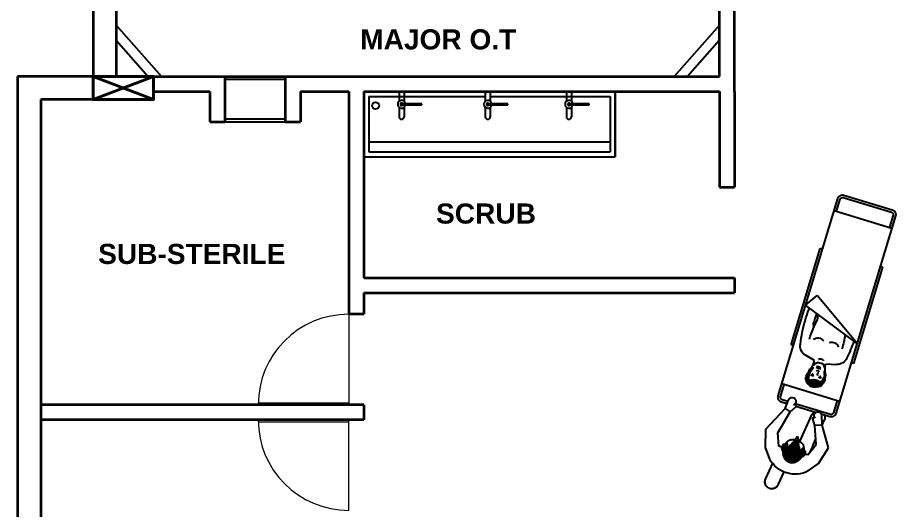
# Model space of a CAD drawing. Header units: inches. Extents: x -17070 to 527, y 504 to 2398.
# Drawn here: x -10488.4 to -10479.64, y 526.78 to 531.67 of the extents above; entities that cross this region are included whole.
import ezdxf

# ---------------------------------------------------------------- set-up
doc = ezdxf.new("R2010")
doc.units = ezdxf.units.IN
doc.linetypes.add('HIDDEN', pattern=[9.525, 6.35, -3.175])
for name, color, linetype in [('15', 7, 'HIDDEN'), ('DOOR', 5, 'Continuous'), ('elevation', 7, 'Continuous'), ('PARTITION', 40, 'Continuous')]:
    doc.layers.add(name, color=color, linetype=linetype)
for name, color, linetype, lineweight in [('COL', 5, 'Continuous', 40), ('ELE-1', 105, 'Continuous', 40), ('section', 1, 'Continuous', 35), ('wall', 7, 'Continuous', 30)]:
    doc.layers.add(name, color=color, linetype=linetype, lineweight=lineweight)
doc.styles.add('ROMANC', font='arialbd.ttf', dxfattribs={"height": 0.35})

# ---------------------------------------------------------------- blocks, each defined once
blk = doc.blocks.new('HEAD')
for p, q in [((-1.48, 1), (-1.4, 1.21)), ((-1.4, 1.21), (-1.27, 1.42)), ((-1.27, 1.42), (-1.08, 1.63)), ((-1.08, 1.63), (-0.88, 1.71)), ((-0.88, 1.71), (-0.67, 1.79)), ((-0.67, 1.79), (-0.45, 1.86)), ((-0.45, 1.86), (-0.24, 1.94)), ((-0.24, 1.94), (-0.03, 1.98)), ((-0.03, 1.98), (0.18, 2)), ((0.18, 2), (0.38, 2)), ((0.38, 2), (0.59, 1.92)), ((0.59, 1.92), (0.8, 1.81)), ((0.73, 1.18), (0.94, 1.26)), ((0.8, 1.81), (1.01, 1.73)), ((0.94, 1.26), (1.15, 1.24)), ((0.95, 1.26), (1.1, 1.05)), ((1.01, 1.73), (1.22, 1.64)), ((1.15, 1.24), (1.18, 1.24)), ((1.22, 1.64), (1.41, 1.43)), ((1.41, 1.43), (1.57, 1.22)), ((1.57, 1.22), (1.64, 1.02)), ((-1.57, 0.59), (-1.55, 0.8)), ((-1.51, 0.38), (-1.57, 0.59)), ((-1.55, 0.8), (-1.48, 1)), ((-1.47, 0.17), (-1.51, 0.38)), ((-1.44, -0.03), (-1.47, 0.17)), ((-1.33, 0.25), (-1.25, 0.46)), ((-1.3, 0.05), (-1.33, 0.25)), ((-1.18, -0.16), (-1.3, 0.05)), ((-1.25, 0.46), (-1.18, 0.67)), ((-1.18, 0.67), (-1.14, 0.88)), ((-1.14, 0.88), (-0.93, 0.99)), ((-0.95, 0.43), (-0.74, 0.49)), ((-0.93, 0.99), (-0.73, 0.98)), ((-0.74, 0.49), (-0.53, 0.5)), ((-0.73, 0.98), (-0.52, 0.96)), ((-0.53, 0.5), (-0.39, 0.47)), ((-0.52, 0.96), (-0.31, 0.96)), ((-0.31, 0.96), (-0.1, 0.97)), ((-0.22, 0.31), (-0.07, 0.1)), ((-0.07, 0.1), (-0.11, -0.1)), ((-0.1, 0.97), (0.11, 0.98)), ((0.11, 0.98), (0.31, 1.03)), ((0.31, 1.03), (0.52, 1.09)), ((0.43, 0.45), (0.64, 0.5)), ((0.52, 1.09), (0.73, 1.18)), ((0.64, 0.5), (0.85, 0.5)), ((0.85, 0.5), (0.95, 0.47)), ((1.1, 1.05), (1.19, 0.84)), ((1.18, 0.01), (1.1, -0.2)), ((1.19, 0.22), (1.18, 0.01)), ((1.19, 0.84), (1.22, 0.64)), ((1.22, 0.43), (1.19, 0.22)), ((1.22, 0.64), (1.22, 0.43)), ((1.32, 0.13), (1.23, 0)), ((1.53, 0.29), (1.32, 0.13)), ((1.49, 0.18), (1.46, -0.02)), ((1.6, 0.39), (1.49, 0.18)), ((1.64, 0.6), (1.6, 0.39)), ((1.64, 1.02), (1.68, 0.81)), ((1.68, 0.81), (1.64, 0.6)), ((-1.37, -0.24), (-1.44, -0.03)), ((-1.19, -0.32), (-1.37, -0.24)), ((-1.2, -0.39), (-1.19, -0.32)), ((-1.16, -0.6), (-1.2, -0.39)), ((-1.08, -0.37), (-1.18, -0.16)), ((-1.07, -0.81), (-1.16, -0.6)), ((-1.01, -0.58), (-1.08, -0.37)), ((-0.95, -1.02), (-1.07, -0.81)), ((-0.74, -1.21), (-0.95, -1.02)), ((-0.39, -0.74), (-0.18, -0.69)), ((-0.32, -0.81), (-0.11, -0.92)), ((-0.25, -0.24), (-0.04, -0.37)), ((-0.18, -0.69), (0.03, -0.69)), ((-0.11, -0.1), (-0.12, -0.14)), ((-0.11, -0.92), (0.1, -0.91)), ((-0.04, -0.37), (0.16, -0.36)), ((0.03, -0.69), (0.23, -0.67)), ((0.1, -0.91), (0.3, -0.91)), ((0.16, -0.36), (0.29, -0.24)), ((0.23, -0.67), (0.44, -0.72)), ((0.3, -0.91), (0.44, -0.82)), ((0.44, -0.72), (0.49, -0.72)), ((0.89, -1.07), (0.7, -1.28)), ((0.87, -0.61), (0.86, -0.69)), ((0.94, -0.4), (0.87, -0.61)), ((1.1, -0.88), (0.89, -1.07)), ((1.1, -0.2), (0.94, -0.4)), ((1.18, -0.67), (1.1, -0.88)), ((1.17, -0.16), (1.17, -0.23)), ((1.17, -0.23), (1.2, -0.44)), ((1.23, -0.46), (1.18, -0.67)), ((1.2, -0.44), (1.22, -0.51)), ((1.42, -0.25), (1.23, -0.46)), ((1.46, -0.02), (1.42, -0.25)), ((-0.55, -1.42), (-0.74, -1.21)), ((-0.34, -1.49), (-0.55, -1.42)), ((-0.14, -1.49), (-0.34, -1.49)), ((0.07, -1.5), (-0.14, -1.49)), ((0.28, -1.48), (0.07, -1.5)), ((0.49, -1.42), (0.28, -1.48)), ((0.7, -1.28), (0.49, -1.42))]:
    blk.add_line(p, q)
for centre, radius, start, end in [((-0.66, 0.4), 0.105, 128.6724, 57.683), ((0.71, 0.4), 0.104, 117.341, 62.659), ((1.47, -0.17), 0.3, 144.144, 176.818)]:
    blk.add_arc(centre, radius, start, end)
blk = doc.blocks.new('CAMILLA INVERTIDA')
at = {"layer": '15', "color": 7, "linetype": 'Continuous'}
for p, q in [((-0.576, 0.2001), (-0.4761, 0.2752)), ((-0.4761, 0.2752), (-0.3011, 0.3253)), ((-0.3011, 0.3253), (-0.101, 0.2004)), ((0.7748, 0.2996), (1.1181, -0.2167)), ((0.7748, 0.2996), (0.992, -0.3006)), ((-0.426, 0.1502), (-0.301, 0.2003)), ((-0.3248, 0.1707), (-0.2504, 0.1809)), ((-0.301, 0.2003), (-0.1265, 0.1336)), ((-0.101, 0.2004), (-0.1265, 0.1336)), ((-0.1024, 0.2012), (-0.0443, 0.2092)), ((-0.1024, 0.2012), (-0.0443, 0.2092)), ((-0.101, 0.2004), (-0.0092, 0.1685)), ((-0.426, 0.1502), (-0.426, 0.1204)), ((-0.3248, 0.1707), (-0.4018, 0.1599)), ((-0.1265, 0.1336), (-0.0693, 0.0944)), ((0.4927, 0.062), (0.5175, 0.1637)), ((-0.3225, 0.0348), (-0.0259, 0.0754)), ((0.449, 0.062), (0.4927, 0.062)), ((-0.6572, -0.0296), (-0.7888, -0.0476)), ((0.4446, -0.0562), (0.4923, -0.0562)), ((0.4923, -0.0562), (0.5174, -0.1591)), ((-0.4258, -0.12), (-0.4258, -0.1498)), ((-0.4258, -0.1498), (-0.3008, -0.1997)), ((-0.3008, -0.1997), (-0.0654, -0.141)), ((-0.0654, -0.141), (-0.0033, -0.1037)), ((-0.0508, -0.1996), (-0.0654, -0.141)), ((-0.5758, -0.1999), (-0.4757, -0.2748)), ((-0.3007, -0.3247), (-0.0508, -0.1996)), ((-0.0508, -0.1996), (0.0423, -0.1908)), ((0.992, -0.3006), (1.1181, -0.2167)), ((-0.4757, -0.2748), (-0.3007, -0.3247))]:
    blk.add_line(p, q, dxfattribs=at)
at = {"layer": '15'}
for p, q in [((2.0998, 0.3), (0.0498, 0.2988)), ((0.1748, 0.2739), (0.0498, 0.2738)), ((0.1748, 0.2989), (0.1752, -0.3011)), ((1.5748, 0.3247), (0.5748, 0.3241)), ((0.5748, 0.3241), (0.5748, 0.2991)), ((1.5748, 0.3247), (1.5748, 0.2997)), ((1.9752, -0.3001), (1.9748, 0.2999)), ((2.0998, 0.275), (1.9748, 0.2749)), ((-0.0001, 0.2488), (-0.0001, 0.1638)), ((0.0249, 0.2488), (0.0251, -0.1186)), ((2.1251, -0.25), (2.1249, 0.25)), ((2.1501, -0.25), (2.1499, 0.25)), ((-0.0001, 0.1023), (0.0001, -0.1023)), ((0.2979, 0.0892), (0.2979, -0.0267)), ((0.3079, 0.0922), (0.3079, 0.0629)), ((0.3179, 0.0948), (0.3179, 0.0724)), ((0.3279, 0.0961), (0.3279, 0.0737)), ((0.3379, 0.0961), (0.3379, 0.0762)), ((0.3479, 0.0939), (0.3479, 0.0791)), ((0.3579, 0.092), (0.3579, 0.0822)), ((0.3679, 0.0904), (0.3679, 0.0819)), ((0.2379, 0.0213), (0.2379, -0.0268)), ((0.2479, 0.0443), (0.2479, -0.044)), ((0.2579, 0.0649), (0.2578, -0.0631)), ((0.2679, 0.0744), (0.2678, -0.0717)), ((0.2779, 0.0808), (0.2778, -0.0787)), ((0.2879, 0.0857), (0.2879, -0.0459)), ((0.2878, -0.0502), (0.2878, -0.0849)), ((0.2978, -0.056), (0.2978, -0.088)), ((0.3078, -0.0604), (0.3078, -0.0902)), ((0.3178, -0.0636), (0.3178, -0.0915)), ((0.3278, -0.0645), (0.3278, -0.0905)), ((0.3378, -0.0649), (0.3378, -0.089)), ((0.3478, -0.0648), (0.3478, -0.0873)), ((0.3578, -0.0639), (0.3578, -0.0836)), ((0.3678, -0.0633), (0.3678, -0.0716)), ((0.3778, -0.0626), (0.3778, -0.0655)), ((-0.7705, -0.1814), (-0.5985, -0.1578)), ((0.0001, -0.1948), (0.0001, -0.2512)), ((0.0251, -0.1925), (0.0251, -0.2512)), ((0.0502, -0.2762), (0.1752, -0.2761)), ((0.0502, -0.3012), (2.1002, -0.3)), ((0.5752, -0.3009), (0.5752, -0.3259)), ((0.5752, -0.3259), (1.5752, -0.3253)), ((1.5752, -0.3003), (1.5752, -0.3253)), ((1.9752, -0.2751), (2.1002, -0.275))]:
    blk.add_line(p, q, dxfattribs=at)
at = {"layer": '15', "color": 7}
for p, q in [((-0.4783, -0.0908), (-0.4784, 0.0911)), ((-0.4683, -0.094), (-0.4684, 0.0943)), ((-0.4583, -0.0964), (-0.4584, 0.0967)), ((-0.4483, -0.0982), (-0.4484, 0.0985)), ((-0.4383, -0.0993), (-0.4384, 0.0997)), ((-0.4283, -0.0998), (-0.4284, 0.1002)), ((-0.4183, -0.0996), (-0.4184, 0.1)), ((-0.4083, -0.0988), (-0.4084, 0.0992)), ((-0.3983, -0.0973), (-0.3984, 0.0977)), ((-0.3884, 0.0676), (-0.3884, 0.0956)), ((-0.3784, 0.0735), (-0.3784, 0.0928)), ((-0.3684, 0.079), (-0.3684, 0.0891)), ((-0.5483, -0.0201), (-0.5483, 0.0203)), ((-0.5383, -0.0433), (-0.5384, 0.0435)), ((-0.5283, -0.057), (-0.5284, 0.0573)), ((-0.5183, -0.0672), (-0.5184, 0.0674)), ((-0.5083, -0.0751), (-0.5084, 0.0753)), ((-0.4983, -0.0815), (-0.4984, 0.0817)), ((-0.4883, -0.0866), (-0.4884, 0.0869)), ((-0.3883, -0.0567), (-0.3884, 0.0576)), ((-0.3783, -0.0512), (-0.3784, 0.0516)), ((-0.3683, -0.0457), (-0.3684, 0.0461)), ((-0.3583, -0.0402), (-0.3583, 0.0407)), ((-0.3483, -0.0347), (-0.3483, 0.0352)), ((-0.3383, -0.0292), (-0.3383, 0.0297)), ((-0.284, 0.004), (-0.319, 0.0159)), ((-0.3883, -0.0952), (-0.3883, -0.0676)), ((-0.3783, -0.0924), (-0.3783, -0.0731)), ((-0.3683, -0.0887), (-0.3683, -0.0786)), ((-0.284, -0.0035), (-0.3188, -0.0143))]:
    blk.add_line(p, q, dxfattribs=at)
blk.add_lwpolyline([(-0.3384, 0.0716, 0.086863), (-0.377, 0.0923, 0.080167), (-0.426, 0.1002, 0.080167), (-0.475, 0.0922, 0.088923), (-0.5143, 0.0708, 0.104957), (-0.5419, 0.0372, 0.120011), (-0.5509, 0.0001, 0.120011), (-0.5418, -0.037, 0.104957), (-0.5142, -0.0706, 0.088923), (-0.4749, -0.0919, 0.080167), (-0.4258, -0.0998, 0.080167), (-0.3768, -0.0919, 0.086863), (-0.3383, -0.0711, 0.104957)], format="xyb", dxfattribs=at)
at = {"layer": '15', "color": 7, "linetype": 'Continuous'}
for points in [[(-0.3973, 0.0975, 0.45437), (-0.3953, 0.11, 0.104203), (-0.4026, 0.1158, 0.064948), (-0.4121, 0.1191, 0.051099), (-0.4248, 0.1204, 0.051099), (-0.4376, 0.1191, 0.064948), (-0.4471, 0.1157, 0.104203), (-0.4544, 0.1099, 0.433673), (-0.4529, 0.0978, 0.174705)], [(-0.3972, -0.0971, -0.45437), (-0.3951, -0.1096, -0.104203), (-0.4024, -0.1154, -0.064948), (-0.412, -0.1187, -0.051099), (-0.4247, -0.12, -0.051099), (-0.4374, -0.1187, -0.064948), (-0.447, -0.1154, -0.104203), (-0.4543, -0.1096, -0.433673), (-0.4528, -0.0975, -0.174705)]]:
    blk.add_lwpolyline(points, format="xyb", dxfattribs=at)
at = {"layer": '15'}
for centre, radius, start, end in [((0.0499, 0.2488), 0.05, 90.03271, 180.03271), ((0.0499, 0.2488), 0.025, 90.03271, 180.03271), ((2.0999, 0.25), 0.05, 0.03271, 90.03271), ((2.0999, 0.25), 0.025, 0.03271, 90.03271), ((-0.3759, 0.0002), 0.2828, 135.03271, 225.03271), ((-0.7879, -0.1156), 0.068, 90.70866, 284.88709), ((0.0501, -0.2512), 0.05, 180.03271, 270.03271), ((0.0501, -0.2512), 0.025, 180.03271, 270.03271), ((2.1001, -0.25), 0.025, 270.03271, 0.03271), ((2.1001, -0.25), 0.05, 270.03271, 0.03271)]:
    blk.add_arc(centre, radius, start, end, dxfattribs=at)
at = {"layer": '15', "color": 7, "linetype": 'Continuous'}
for centre, radius, start, end in [((-0.0439, 0.1411), 0.0681, 50.01563, 90.34157), ((0.6195, 0.1388), 0.105, 95.29049, 166.263), ((0.8687, -1.298), 1.5629, 92.9552, 99.53303), ((-0.0619, 0.1051), 0.013, 235.60293, 46.34509), ((-0.0215, 0.133), 0.0375, 207.19891, 70.84579), ((-0.0439, 0.1411), 0.0681, 285.25418, 310.04978), ((0.7012, -0.6985), 0.8689, 81.82838, 91.23232), ((0.651, 0.0757), 0.0683, 321.61238, 56.60417), ((0.7715, 0.2951), 0.1335, 282.38059, 291.88062), ((0.4935, 0.0023), 0.0334, 359.96729, 51.00829), ((0.4935, 0.0023), 0.0334, 308.92629, 359.96729), ((-0.7879, -0.1156), 0.068, 104.86849, 150.59235), ((0.6509, -0.0713), 0.0683, 303.33042, 38.3222), ((-0.7879, -0.1156), 0.068, 233.4506, 284.86849), ((0.004, -0.1159), 0.0141, 294.29762, 120.98268), ((0.0388, -0.1535), 0.0375, 275.38241, 139.8979), ((0.6194, -0.1342), 0.105, 193.67158, 264.6441), ((0.702, 0.7029), 0.8689, 268.70226, 282.65351), ((0.7712, -0.2908), 0.1335, 59.02351, 77.554), ((0.95, -2.0006), 1.8276, 90.12952, 93.45436), ((1.3596, 2.108), 2.3009, 258.28391, 259.46647), ((0.8702, 1.3022), 1.5629, 260.40156, 268.88664), ((0.8638, 1.3013), 1.5618, 269.12088, 274.12226)]:
    blk.add_arc(centre, radius, start, end, dxfattribs=at)
at = {"layer": '15', "color": 7}
for centre, radius, start, end in [((-0.4533, 0.0002), 0.1353, 328.2106, 31.85482), ((-0.2855, 0.0003), 0.00403, 291.5838, 68.48161)]:
    blk.add_arc(centre, radius, start, end, dxfattribs=at)
at = {"layer": '15', "xscale": -0.05800000000004864, "yscale": 0.07250000000004775, "zscale": 0.05800000000003884, "rotation": 89.96729221976162}
blk.add_blockref('HEAD', (0.3778, 0.0057), dxfattribs=at)

msp = doc.modelspace()

# ---------------------------------------------------------------- linework, layer by layer
at = {"ltscale": 0.0005}
for p, q in [((-10484.61123, 530.93797), (-10484.61123, 530.84162)), ((-10484.56123, 530.93797), (-10484.56123, 530.84198)), ((-10483.75379, 530.93797), (-10483.75379, 530.84162)), ((-10483.70379, 530.93797), (-10483.70379, 530.84198)), ((-10482.9469, 530.93797), (-10482.9469, 530.84162)), ((-10482.8969, 530.93797), (-10482.8969, 530.84198)), ((-10484.61123, 530.78238), (-10484.61123, 530.68797)), ((-10484.38602, 530.81806), (-10484.58602, 530.81794)), ((-10484.58602, 530.81794), (-10484.58602, 530.80606)), ((-10484.58602, 530.80606), (-10484.38602, 530.80606)), ((-10484.56123, 530.78202), (-10484.56123, 530.68797)), ((-10484.38602, 530.80606), (-10484.38602, 530.81806)), ((-10483.75379, 530.78238), (-10483.75379, 530.68797)), ((-10483.52858, 530.81806), (-10483.72858, 530.81794)), ((-10483.72858, 530.81794), (-10483.72858, 530.80606)), ((-10483.72858, 530.80606), (-10483.52858, 530.80606)), ((-10483.70379, 530.78202), (-10483.70379, 530.68797)), ((-10483.52858, 530.80606), (-10483.52858, 530.81806)), ((-10482.9469, 530.78238), (-10482.9469, 530.68797)), ((-10482.72169, 530.81806), (-10482.92169, 530.81794)), ((-10482.92169, 530.81794), (-10482.92169, 530.80606)), ((-10482.92169, 530.80606), (-10482.72169, 530.80606)), ((-10482.8969, 530.78202), (-10482.8969, 530.68797)), ((-10482.72169, 530.80606), (-10482.72169, 530.81806))]:
    msp.add_line(p, q, dxfattribs=at)
msp.add_circle((-10484.84451, 530.79765), 0.03535, dxfattribs=at)
for centre, radius, start, end in [((-10484.58602, 530.812), 0.0389, 8.819243, 351.214313), ((-10484.58602, 530.812), 0.01188, 30.033555, 329.999989), ((-10483.72857, 530.812), 0.0389, 8.819243, 351.214313), ((-10483.72857, 530.812), 0.01188, 30.033555, 329.999989), ((-10482.92169, 530.812), 0.0389, 8.819243, 351.214313), ((-10482.92169, 530.812), 0.01188, 30.033555, 329.999989), ((-10484.58623, 530.68797), 0.025, 180, 0), ((-10483.72879, 530.68797), 0.025, 180, 0), ((-10482.9219, 530.68797), 0.025, 180, 0)]:
    msp.add_arc(centre, radius, start, end, dxfattribs=at)
at = {"layer": 'COL', "ltscale": 0.0005}
for p, q in [((-10487.65464, 530.85797), (-10487.05464, 531.08797)), ((-10487.65464, 531.08797), (-10487.05464, 530.85797))]:
    msp.add_line(p, q, dxfattribs=at)
msp.add_lwpolyline([(-10487.65464, 531.08797), (-10487.65464, 530.85797), (-10487.05464, 530.85797), (-10487.05464, 531.08797)], close=True, dxfattribs=at)
at = {"layer": 'DOOR', "linetype": 'HIDDEN', "lineweight": 13, "ltscale": 0.25}
for p, q in [((-10485.11214, 528.7251), (-10485.11214, 527.8251)), ((-10486.01214, 527.8451), (-10485.11214, 527.8451)), ((-10486.01214, 527.8251), (-10485.11214, 527.8251)), ((-10486.01214, 527.6751), (-10485.11214, 527.6751)), ((-10486.01214, 527.6551), (-10485.11214, 527.6551)), ((-10485.11214, 526.7751), (-10485.11214, 527.6751))]:
    msp.add_line(p, q, dxfattribs=at)
for centre, start, end in [((-10485.11214, 527.8251), 90, 180), ((-10485.11214, 527.6751), 180, 270)]:
    msp.add_arc(centre, 0.9, start, end, dxfattribs=at)
at = {"layer": 'ELE-1', "ltscale": 0.0005}
msp.add_line((-10487.65464, 531.08797), (-10487.65464, 531.08797), dxfattribs=at)
at = {"layer": 'elevation', "ltscale": 0.0005}
for p, q in [((-10487.42464, 531.59885), (-10486.97375, 531.08797)), ((-10481.42464, 531.59885), (-10481.87552, 531.08797)), ((-10487.42464, 531.44772), (-10487.10713, 531.08797)), ((-10481.42464, 531.44772), (-10481.74214, 531.08797)), ((-10485.74256, 531.08797), (-10486.34256, 531.08797)), ((-10485.74256, 531.05797), (-10486.34256, 531.05797)), ((-10486.34256, 530.66797), (-10485.74256, 530.66797)), ((-10486.34256, 530.63797), (-10485.74256, 530.63797))]:
    msp.add_line(p, q, dxfattribs=at)
at = {"layer": 'PARTITION', "ltscale": 0.0005}
for p, q in [((-10484.91214, 530.88797), (-10484.91214, 530.33797)), ((-10484.91214, 530.88797), (-10483.75379, 530.88797)), ((-10483.70379, 530.88797), (-10482.51214, 530.88797)), ((-10482.51214, 530.88797), (-10482.51214, 530.33797)), ((-10484.91214, 530.43797), (-10482.51214, 530.43797)), ((-10484.96214, 530.28797), (-10482.46214, 530.28797)), ((-10484.91214, 530.33797), (-10482.51214, 530.33797))]:
    msp.add_line(p, q, dxfattribs=at)
at = {"layer": 'section', "ltscale": 0.0005}
for p, q in [((-10487.65464, 534.08875), (-10487.65464, 531.08797)), ((-10487.42464, 534.08875), (-10487.42464, 531.08797)), ((-10481.42464, 531.08797), (-10481.42464, 532.87409)), ((-10481.27464, 530.93797), (-10481.27464, 532.87409)), ((-10488.40464, 531.08797), (-10488.40464, 523.63797)), ((-10487.65464, 531.08797), (-10488.40464, 531.08797)), ((-10487.05464, 531.08797), (-10481.42464, 531.08797)), ((-10486.34256, 531.08797), (-10486.34256, 530.63797)), ((-10485.74256, 531.08797), (-10485.74256, 530.63797)), ((-10487.05464, 530.93797), (-10486.49256, 530.93797)), ((-10486.49256, 530.93797), (-10486.49256, 530.63797)), ((-10485.59256, 530.93797), (-10485.11214, 530.93797)), ((-10485.59256, 530.93797), (-10485.59256, 530.63797)), ((-10485.11214, 530.93797), (-10485.11214, 528.7251)), ((-10484.96214, 530.93797), (-10484.96214, 529.08797)), ((-10484.96214, 530.93797), (-10482.46214, 530.93797)), ((-10484.96214, 530.93797), (-10481.42464, 530.93797)), ((-10481.42464, 530.93797), (-10481.42464, 529.98797)), ((-10481.27464, 530.93797), (-10481.27464, 529.98797)), ((-10488.40464, 530.85797), (-10488.40464, 523.86797)), ((-10488.17464, 530.85797), (-10488.17464, 523.86797)), ((-10487.65464, 530.85797), (-10488.17464, 530.85797)), ((-10486.49256, 530.63797), (-10486.34256, 530.63797)), ((-10485.74256, 530.63797), (-10485.59256, 530.63797)), ((-10481.42464, 529.98797), (-10481.27464, 529.98797)), ((-10484.96214, 529.08797), (-10481.27464, 529.08797)), ((-10481.27464, 529.08797), (-10481.27464, 528.93797)), ((-10484.96214, 528.93797), (-10481.27464, 528.93797)), ((-10484.96214, 528.93797), (-10484.96214, 528.7251)), ((-10484.96214, 528.7251), (-10485.11214, 528.7251)), ((-10484.96214, 527.8251), (-10488.17464, 527.8251)), ((-10484.96214, 527.8251), (-10484.96214, 527.6751)), ((-10484.96214, 527.6751), (-10488.17464, 527.6751))]:
    msp.add_line(p, q, dxfattribs=at)
at = {"layer": 'wall', "ltscale": 0.0005}
msp.add_line((-10482.46214, 530.93797), (-10482.46214, 530.28797), dxfattribs=at)

# ---------------------------------------------------------------- block references
at = {"xscale": -1, "rotation": 253.2529160194247}
msp.add_blockref('CAMILLA INVERTIDA', (-10480.56677, 527.77733), dxfattribs=at)

# ---------------------------------------------------------------- texts
at = {"layer": 'elevation', "ltscale": 0.0005, "char_height": 0.2, "width": 335.6252416, "attachment_point": 1, "style": 'ROMANC'}
for s, insert in [('MAJOR O.T', (-10484.99746, 531.55719, -0.28125)), ('SCRUB', (-10484.24334, 529.82588)), ('{\\fArial|b1|i0|c161|p34;SUB}-{\\fArial|b1|i0|c161|p34;STERILE}', (-10487.60391, 529.42455))]:
    msp.add_mtext(s, dxfattribs=dict(at, insert=insert))

doc.saveas('drawing.dxf')
